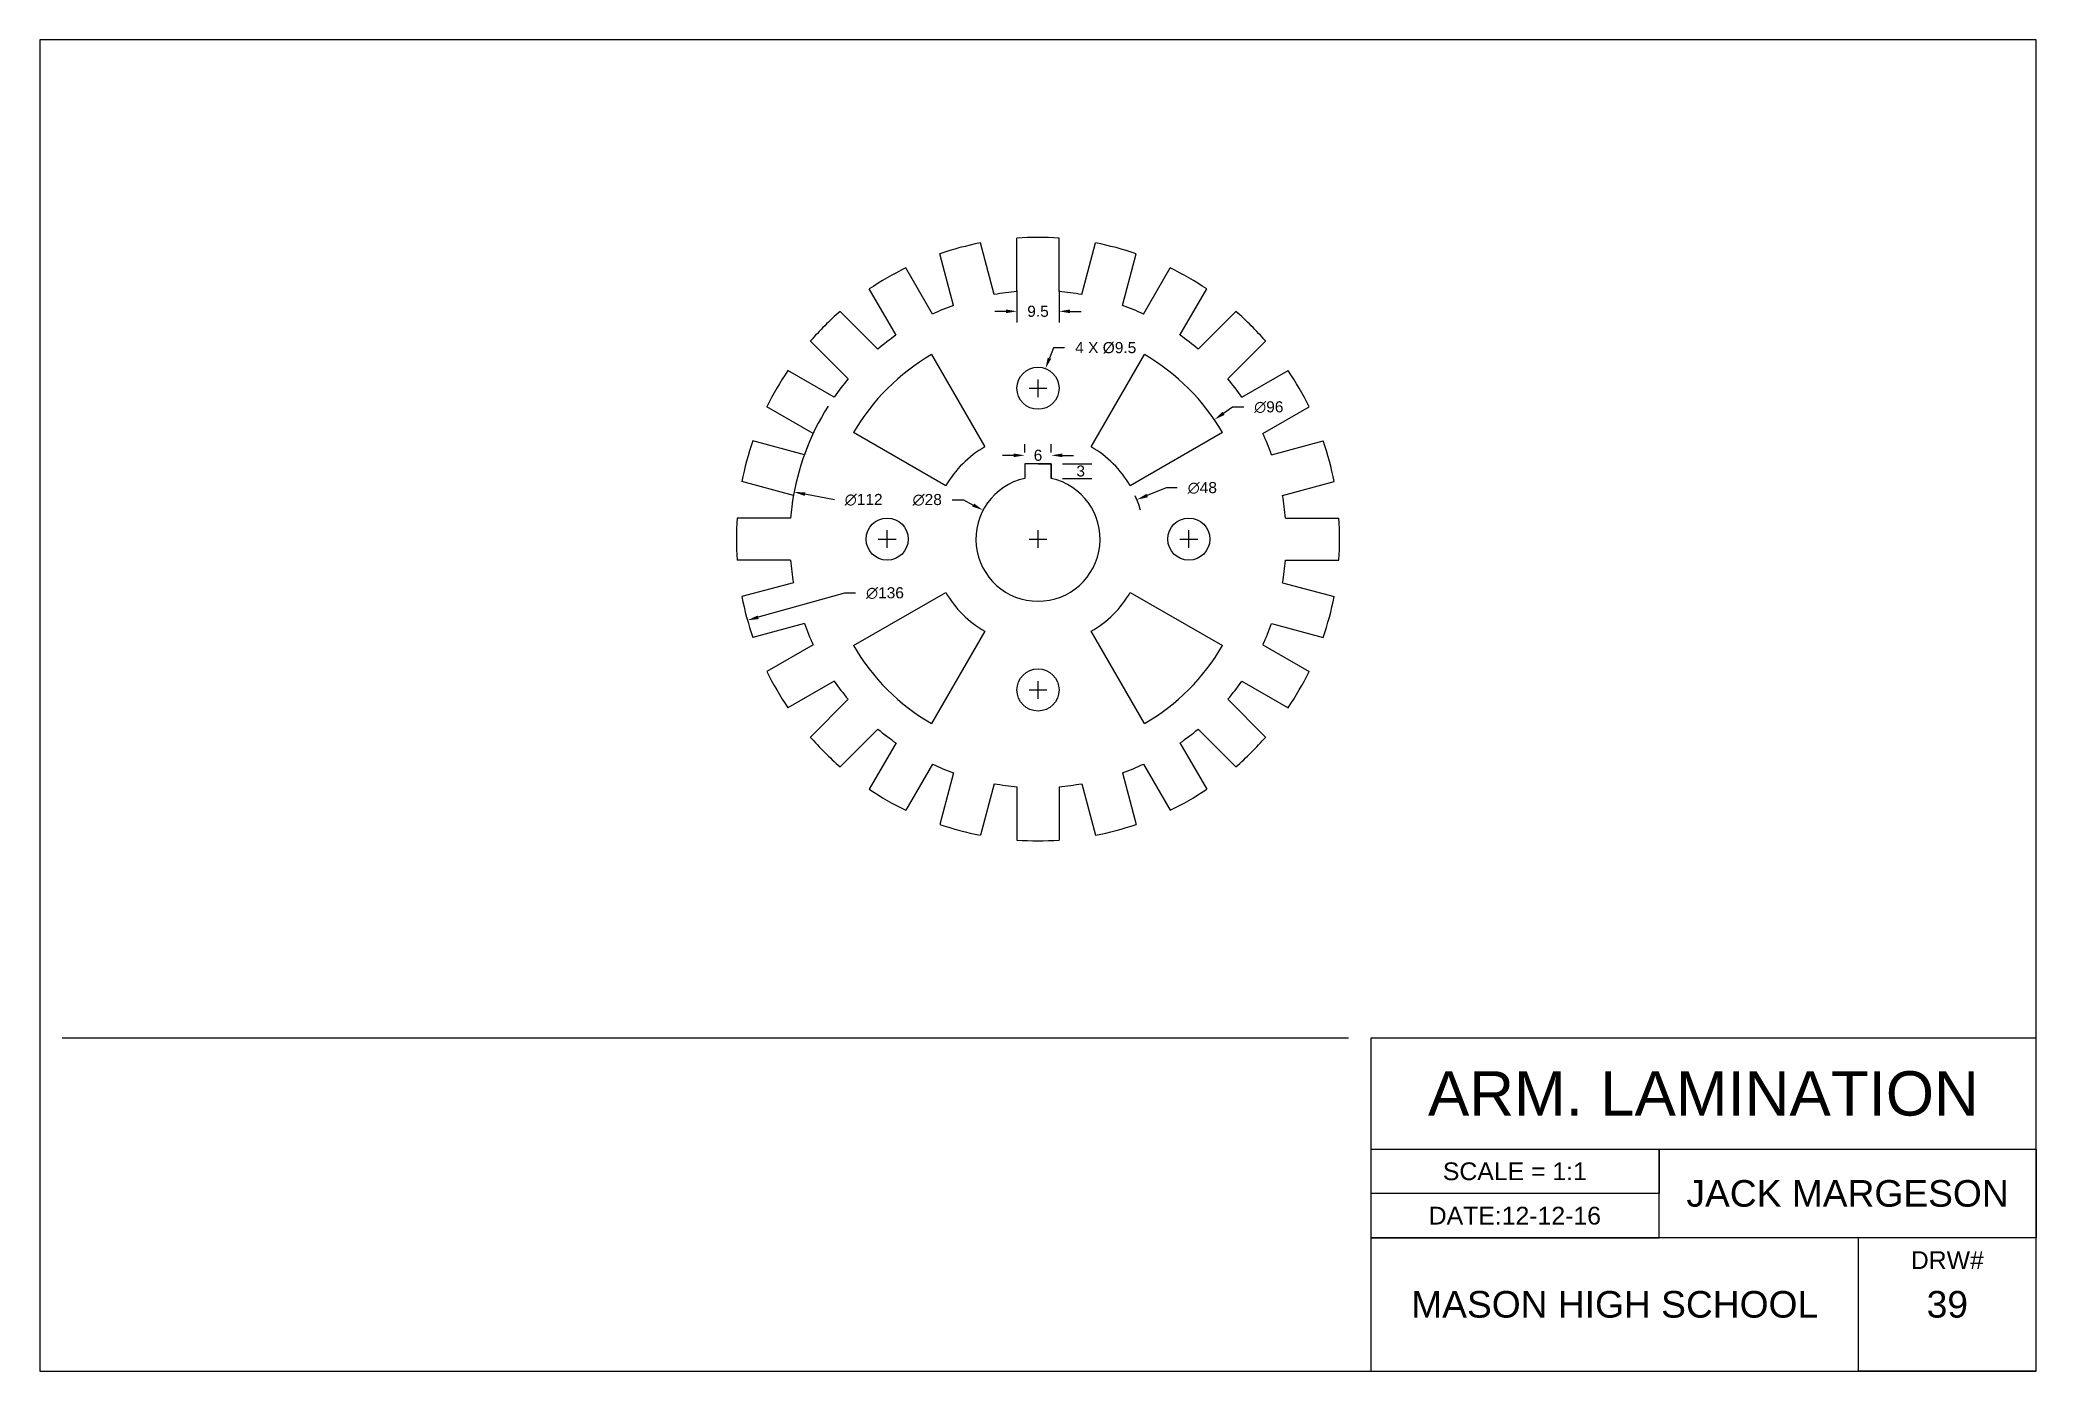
# Model space of a CAD drawing. Header units: millimetres. Extents: x 0 to 450, y 0 to 300.
import ezdxf

# ---------------------------------------------------------------- set-up
doc = ezdxf.new("R2010")
doc.units = ezdxf.units.MM
doc.styles.get("Standard").update_dxf_attribs({"font": 'arial.ttf'})
doc.dimstyles.new('ISO-25', dxfattribs={"dimtxt": 2.5, "dimasz": 2.5, "dimexe": 2.5, "dimexo": 2.5, "dimgap": 2.5, "dimtad": 0, "dimtih": 1, "dimtoh": 1, "dimdec": 0, "dimtxsty": 'Standard', "dimcen": 2, "dimadec": 0, "dimazin": 0, "dimtfac": 1, "dimtdec": 0, "dimtofl": 0, "dimtmove": 0, "dimatfit": 3, "dimfxl": 1, "dimarcsym": 0})

# ---------------------------------------------------------------- blocks, each defined once
blk = doc.blocks.new('*D8')
at = {"color": 0, "lineweight": -2, "transparency": 16777216}
for p, q in [((228.47, 230.61), (227.58, 228.27)), ((230.97, 230.61), (228.47, 230.61)), ((223, 221.5), (227, 221.5)), ((225, 219.5), (225, 223.5))]:
    blk.add_line(p, q, dxfattribs=at)
at = {"color": 0, "transparency": 16777216}
blk.add_solid([(227.19, 228.42), (227.97, 228.13), (226.69, 225.94)], dxfattribs=at)
at = {"layer": 'Defpoints', "color": 0, "transparency": 16777216}
for p in [(226.69, 225.94), (223.31, 217.06)]:
    blk.add_point(p, dxfattribs=at)
at = {"color": 0, "transparency": 16777216, "insert": (240.27, 230.61), "char_height": 2.5, "attachment_point": 5}
blk.add_mtext('4 X %%C9.5', dxfattribs=at)
blk = doc.blocks.new('*D10')
at = {"color": 0, "lineweight": -2, "transparency": 16777216}
for p, q in [((268.88, 217.23), (266.81, 215.82)), ((271.38, 217.23), (268.88, 217.23)), ((225, 185.5), (225, 189.5)), ((223, 187.5), (227, 187.5))]:
    blk.add_line(p, q, dxfattribs=at)
at = {"color": 0, "transparency": 16777216}
blk.add_solid([(266.58, 216.17), (267.04, 215.48), (264.74, 214.42)], dxfattribs=at)
at = {"layer": 'Defpoints', "color": 0, "transparency": 16777216}
for p in [(264.74, 214.42), (185.26, 160.58)]:
    blk.add_point(p, dxfattribs=at)
at = {"color": 0, "transparency": 16777216, "insert": (277.03, 217.23), "char_height": 2.5, "attachment_point": 5}
blk.add_mtext('∅96', dxfattribs=at)
blk = doc.blocks.new('*D11')
at = {"color": 0, "lineweight": -2, "transparency": 16777216}
for p, q in [((253.9, 199.03), (249.61, 197.32)), ((256.4, 199.03), (253.9, 199.03)), ((225, 185.5), (225, 189.5)), ((223, 187.5), (227, 187.5))]:
    blk.add_line(p, q, dxfattribs=at)
blk.add_arc((225, 187.5), 24, 15.7847, 24.0317, dxfattribs=at)
at = {"color": 0, "transparency": 16777216}
blk.add_solid([(249.46, 197.71), (249.77, 196.93), (247.29, 196.39)], dxfattribs=at)
at = {"layer": 'Defpoints', "color": 0, "transparency": 16777216}
for p in [(247.29, 196.39), (202.71, 178.61)]:
    blk.add_point(p, dxfattribs=at)
at = {"color": 0, "transparency": 16777216, "insert": (262.05, 199.03), "char_height": 2.5, "attachment_point": 5}
blk.add_mtext('∅48', dxfattribs=at)
blk = doc.blocks.new('*D12')
at = {"color": 0, "lineweight": -2, "transparency": 16777216}
for p, q in [((205.68, 196.34), (208.18, 196.34)), ((208.18, 196.34), (210.39, 195.18)), ((225, 185.5), (225, 189.5)), ((223, 187.5), (227, 187.5))]:
    blk.add_line(p, q, dxfattribs=at)
at = {"color": 0, "transparency": 16777216}
blk.add_solid([(210.59, 195.54), (210.2, 194.81), (212.61, 194.01)], dxfattribs=at)
at = {"layer": 'Defpoints', "color": 0, "transparency": 16777216}
for p in [(212.61, 194.01), (237.39, 180.99)]:
    blk.add_point(p, dxfattribs=at)
at = {"color": 0, "transparency": 16777216, "insert": (200.03, 196.34), "char_height": 2.5, "attachment_point": 5}
blk.add_mtext('∅28', dxfattribs=at)
blk = doc.blocks.new('*D13')
at = {"color": 0, "lineweight": -2, "transparency": 16777216}
for p, q in [((222, 207), (222, 208.88)), ((228, 207), (228, 208.88)), ((219.5, 206.38), (217, 206.38)), ((230.5, 206.38), (233, 206.38))]:
    blk.add_line(p, q, dxfattribs=at)
at = {"color": 0, "transparency": 16777216}
for points in [[(219.5, 206.79), (219.5, 205.96), (222, 206.38)], [(230.5, 206.79), (230.5, 205.96), (228, 206.38)]]:
    blk.add_solid(points, dxfattribs=at)
at = {"layer": 'Defpoints', "color": 0, "transparency": 16777216}
for p in [(222, 204.5), (228, 206.38), (228, 204.5)]:
    blk.add_point(p, dxfattribs=at)
at = {"color": 0, "transparency": 16777216, "insert": (225, 206.38), "char_height": 2.5, "attachment_point": 5}
blk.add_mtext('6', dxfattribs=at)
blk = doc.blocks.new('*D15')
at = {"color": 0, "lineweight": -2, "transparency": 16777216}
blk.add_line((179.09, 196.36), (172.47, 197.64), dxfattribs=at)
blk.add_arc((225, 187.5), 56, 147.6921, 171.6353, dxfattribs=at)
at = {"color": 0, "transparency": 16777216}
blk.add_solid([(172.55, 198.05), (172.39, 197.23), (170.01, 198.11)], dxfattribs=at)
at = {"layer": 'Defpoints', "color": 0, "transparency": 16777216}
for p in [(170.01, 198.11), (279.99, 176.89)]:
    blk.add_point(p, dxfattribs=at)
at = {"color": 0, "transparency": 16777216, "insert": (185.7, 196.36), "char_height": 2.5, "attachment_point": 5}
blk.add_mtext('∅112', dxfattribs=at)
blk = doc.blocks.new('*D17')
at = {"color": 0, "lineweight": -2, "transparency": 16777216}
for p, q in [((181.39, 175.32), (161.92, 169.88)), ((183.89, 175.32), (181.39, 175.32))]:
    blk.add_line(p, q, dxfattribs=at)
at = {"color": 0, "transparency": 16777216}
blk.add_solid([(161.8, 170.28), (162.03, 169.48), (159.51, 169.21)], dxfattribs=at)
at = {"layer": 'Defpoints', "color": 0, "transparency": 16777216}
for p in [(290.49, 205.79), (159.51, 169.21)]:
    blk.add_point(p, dxfattribs=at)
at = {"color": 0, "transparency": 16777216, "insert": (190.51, 175.32), "char_height": 2.5, "attachment_point": 5}
blk.add_mtext('∅136', dxfattribs=at)

msp = doc.modelspace()

# ---------------------------------------------------------------- linework, layer by layer
for p, q in [((450, 300), (0, 300)), ((0, 300), (0, 0)), ((450, 0), (450, 300)), ((215.15, 242.63), (212.03, 254.25)), ((220.25, 243.3), (220.25, 255.33)), ((229.75, 243.3), (229.75, 255.33)), ((234.85, 242.63), (237.97, 254.25)), ((201.21, 238.2), (195.2, 248.62)), ((205.97, 240.17), (202.86, 251.79)), ((244.03, 240.17), (247.14, 251.79)), ((248.79, 238.2), (254.8, 248.62)), ((192.99, 233.45), (186.97, 243.87)), ((220.25, 243.5), (220.25, 243.3)), ((229.75, 243.5), (229.75, 243.3)), ((257.01, 233.45), (263.03, 243.87)), ((188.9, 230.31), (180.39, 238.82)), ((261.1, 230.31), (269.61, 238.82)), ((182.19, 223.6), (173.68, 232.11)), ((267.81, 223.6), (276.32, 232.11)), ((179.05, 219.51), (168.63, 225.53)), ((201, 229.07), (213, 208.28)), ((237, 208.28), (249, 229.07)), ((270.95, 219.51), (281.37, 225.53)), ((174.3, 211.29), (163.88, 217.3)), ((275.7, 211.29), (286.12, 217.3)), ((266.57, 211.5), (245.78, 199.5)), ((172.33, 206.53), (160.71, 209.64)), ((204.22, 199.5), (183.43, 211.5)), ((277.67, 206.53), (289.29, 209.64)), ((228, 204.5), (222, 204.5)), ((222, 204.5), (222, 201.17)), ((225, 204.5), (228, 204.5)), ((228, 204.5), (228, 201.17)), ((228, 201.17), (228, 204.5)), ((169.87, 197.35), (158.25, 200.47)), ((280.13, 197.35), (291.75, 200.47)), ((169.2, 192.25), (157.17, 192.25)), ((280.8, 192.25), (292.83, 192.25)), ((169.2, 182.75), (157.17, 182.75)), ((280.8, 182.75), (292.83, 182.75)), ((169.87, 177.65), (158.25, 174.53)), ((245.78, 175.5), (266.57, 163.5)), ((280.13, 177.65), (291.75, 174.53)), ((183.43, 163.5), (204.22, 175.5)), ((172.33, 168.47), (160.71, 165.36)), ((213, 166.72), (201, 145.93)), ((249, 145.93), (237, 166.72)), ((277.67, 168.47), (289.29, 165.36)), ((174.3, 163.71), (163.88, 157.7)), ((275.7, 163.71), (286.12, 157.7)), ((179.05, 155.49), (168.63, 149.47)), ((270.95, 155.49), (281.37, 149.47)), ((182.19, 151.4), (173.68, 142.89)), ((267.81, 151.4), (276.32, 142.89)), ((188.9, 144.69), (180.39, 136.18)), ((261.1, 144.69), (269.61, 136.18)), ((192.99, 141.55), (186.97, 131.13)), ((257.01, 141.55), (263.03, 131.13)), ((201.21, 136.8), (195.2, 126.38)), ((248.79, 136.8), (254.8, 126.38)), ((205.97, 134.83), (202.86, 123.21)), ((215.15, 132.37), (212.03, 120.75)), ((220.25, 131.7), (220.25, 119.67)), ((229.75, 131.7), (229.75, 119.67)), ((234.85, 132.37), (237.97, 120.75)), ((244.03, 134.83), (247.14, 123.21)), ((295, 75), (5, 75)), ((450, 75), (300, 75)), ((300, 75), (300, 0)), ((300, 75), (300, 50)), ((450, 0), (450, 75)), ((300, 50), (450, 50)), ((365, 30), (365, 50)), ((365, 50), (365, 40)), ((450, 50), (450, 30)), ((365, 40), (300, 40)), ((450, 30), (300, 30)), ((300, 30), (365, 30)), ((410, 0), (410, 30)), ((0, 0), (450, 0)), ((450, 0), (410, 0))]:
    msp.add_line(p, q)
at = {"color": 3}
for p, q in [((220.25, 243.3), (220.25, 236.33)), ((229.75, 243.3), (229.75, 236.33)), ((217.75, 238.83), (215.25, 238.83)), ((232.25, 238.83), (234.75, 238.83)), ((223, 221.5), (227, 221.5)), ((225, 219.5), (225, 223.5)), ((230.5, 204.5), (237.12, 204.5)), ((230.5, 201.17), (237.12, 201.17)), ((191, 185.5), (191, 189.5)), ((225, 185.5), (225, 189.5)), ((259, 185.5), (259, 189.5)), ((189, 187.5), (193, 187.5)), ((223, 187.5), (227, 187.5)), ((257, 187.5), (261, 187.5)), ((223, 153.5), (227, 153.5)), ((225, 151.5), (225, 155.5))]:
    msp.add_line(p, q, dxfattribs=at)
for centre in [(225, 221.5), (191, 187.5), (259, 187.5), (225, 153.5)]:
    msp.add_circle(centre, 4.75)
for radius, start, end in [(68, 100.9945, 109.0055), (68, 85.9945, 94.0055), (68, 70.9945, 79.0055), (68, 115.9945, 124.0055), (68, 55.9945, 64.0055), (56, 94.8658, 100.1342), (56, 79.8658, 85.1342), (68, 130.9945, 139.0055), (56, 109.8658, 115.1342), (56, 64.8658, 70.1342), (68, 40.9945, 49.0055), (56, 124.8658, 130.1342), (56, 49.8658, 55.1342), (68, 145.9945, 154.0055), (48, 120, 150), (48, 30, 60), (68, 25.9945, 34.0055), (56, 139.8658, 145.1342), (56, 34.8658, 40.1342), (68, 160.9945, 169.0055), (56, 154.8658, 160.1342), (24, 120, 150), (24, 30, 60), (56, 19.8658, 25.1342), (68, 10.9945, 19.0055), (14, 102.3736, 77.6264), (56, 169.8658, 175.1342), (56, 4.8658, 10.1342), (68, 175.9945, 184.0055), (68, 355.9945, 4.0055), (56, 184.8658, 190.1342), (56, 349.8658, 355.1342), (24, 300, 330), (68, 190.9945, 199.0055), (24, 210, 240), (68, 340.9945, 349.0055), (56, 199.8658, 205.1342), (56, 334.8658, 340.1342), (48, 210, 240), (48, 300, 330), (68, 205.9945, 214.0055), (68, 325.9945, 334.0055), (56, 214.8658, 220.1342), (56, 319.8658, 325.1342), (56, 229.8658, 235.1342), (56, 304.8658, 310.1342), (68, 220.9945, 229.0055), (68, 310.9945, 319.0055), (56, 244.8658, 250.1342), (56, 289.8658, 295.1342), (68, 235.9945, 244.0055), (56, 259.8658, 265.1342), (56, 274.8658, 280.1342), (68, 295.9945, 304.0055), (68, 250.9945, 259.0055), (68, 280.9945, 289.0055), (68, 265.9945, 274.0055)]:
    msp.add_arc((225, 187.5), radius, start, end)
for points in [[(217.75, 239.25), (217.75, 238.41), (220.25, 238.83)], [(232.25, 239.25), (232.25, 238.41), (229.75, 238.83)]]:
    msp.add_solid(points, dxfattribs=at)

# ---------------------------------------------------------------- texts
at = {"color": 3, "char_height": 2.5, "attachment_point": 5}
for s, insert in [('9.5', (225, 238.83)), ('3', (234.62, 202.84))]:
    msp.add_mtext(s, dxfattribs=dict(at, insert=insert))
for s, width, insert, char_height, attachment_point in [('ARM. LAMINATION', 150, (375, 62.5), 10, 5), ('SCALE = 1:1', 65, (332.5, 45), 4, 5), ('JACK MARGESON', 85, (407.5, 40), 6, 5), ('DATE:12-12-16', 65, (332.5, 35), 4, 5), ('DRW#', 40, (430, 27), 4, 2), ('MASON HIGH SCHOOL', 110, (355, 15), 6, 5), ('39', 40, (430, 15), 6, 5)]:
    msp.add_mtext_dynamic_manual_height_columns(s, width=width, gutter_width=12.5, heights=[0], dxfattribs=dict(insert=insert, char_height=char_height, attachment_point=attachment_point))

# ---------------------------------------------------------------- dimensions: what is measured, and where the dimension line sits
at = {"color": 3}
dim = msp.add_diameter_dim_2p(p1=(223.31, 217.06), p2=(226.69, 225.94), text='4 X %%C9.5', dimstyle='ISO-25', dxfattribs=at)
dim.commit()
dim.dimension.update_dxf_attribs({"geometry": '*D8', "text_midpoint": (240.27, 230.61)})
for p1, p2, picture, middle in [((279.99, 176.89), (170.01, 198.11), '*D15', (179.09, 196.36)), ((290.49, 205.79), (159.51, 169.21), '*D17', (190.51, 175.32)), ((202.71, 178.61), (247.29, 196.39), '*D11', (262.05, 199.03))]:
    dim = msp.add_diameter_dim_2p(p1=p1, p2=p2, dimstyle='ISO-25', dxfattribs=at)
    dim.commit()
    dim.dimension.update_dxf_attribs({"geometry": picture, "text_midpoint": middle, "dimtype": 163})
for p1, p2, picture, middle in [((185.26, 160.58), (264.74, 214.42), '*D10', (277.03, 217.23)), ((237.39, 180.99), (212.61, 194.01), '*D12', (200.03, 196.34))]:
    dim = msp.add_diameter_dim_2p(p1=p1, p2=p2, dimstyle='ISO-25', dxfattribs=at)
    dim.commit()
    dim.dimension.update_dxf_attribs({"geometry": picture, "text_midpoint": middle})
dim = msp.add_linear_dim(base=(228, 206.38), p1=(222, 204.5), p2=(228, 204.5), dimstyle='ISO-25', dxfattribs=at)
dim.commit()
dim.dimension.update_dxf_attribs({"geometry": '*D13', "text_midpoint": (225, 206.38), "dimtype": 160})

doc.saveas('drawing.dxf')
